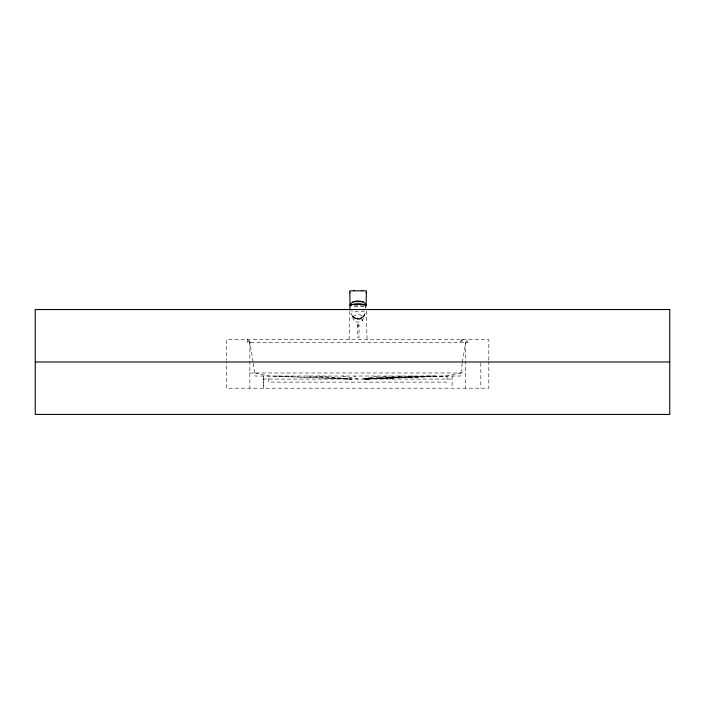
<?xml version="1.0" encoding="UTF-8"?>
<svg xmlns="http://www.w3.org/2000/svg" width="705" height="705" viewBox="0 0 705 705"><rect width="100%" height="100%" fill="white"/><g stroke="black" fill="none" stroke-linecap="round" stroke-linejoin="round"><path stroke-width="0.53" stroke-dasharray="3.52 2.64" d="M349.098 339.537L349.865 310.993M253.298 363.216L254.937 376.029L460.576 376.029L462.207 363.216M462.392 362.132L465.661 342.577L467.803 339.537L467.803 342.577L247.693 342.577L247.693 339.537L250.16 342.577L247.702 339.537L249.852 342.577L253.121 362.132M365.102 313.231L363.736 316.351M353.311 316.774C355.628 312.985 365.666 314.289 362.67 320.414C359.92 323.48 351.152 322.617 353.311 316.774C355.056 319.621 361.101 319.621 362.846 316.774M362.555 320.608L362.731 320.105C361.004 317.329 355.153 317.329 353.425 320.105L353.593 320.608M363.683 316.51L364.229 315.655C362.088 320.625 354.069 320.599 351.927 315.655L352.421 316.351L351.046 313.231M359.03 325.525L358.369 326.186M364.688 314.13C362.502 319.964 353.654 319.964 351.46 314.13M462.268 339.537L459.44 342.577L463.344 339.537M364.679 311.011L358.078 311.901L351.478 311.011M401.356 376.029L365.093 379.07L447.023 376.029L460.576 372.989M364.168 306.217L361.929 306.56A9.033 1.569 0 0 1 359.092 306.728L357.065 306.719A9.033 1.569 0 0 1 354.227 306.56L352.65 306.34M377.915 376.029L361.991 379.07L389.645 376.029M363.754 305.838L352.403 305.838M436.051 376.029L365.093 379.07L413.033 376.029M433.434 376.029L365.093 379.07L427.697 376.029M365.093 379.07L430.632 376.029M365.939 379.07L446.221 376.029M358.369 326.265L357.197 325.525M249.852 372.989L465.661 372.989M262.78 379.07L452.108 379.07M254.937 372.989L268.482 376.029L350.42 379.07L276.219 376.029M307.477 376.029L351.769 379.07L319.18 376.029M342.656 376.029L357.752 379.07L354.412 376.029M366.292 310.993L367.058 339.537M488.812 360.079L488.812 339.537L226.675 339.537L226.702 360.079M488.812 361.163L488.812 388.199L226.675 388.199L226.675 361.163M480.828 363.075L480.828 388.199M465.661 342.577L465.661 359.955M465.661 361.039L465.661 388.199M452.108 376.029L452.108 388.199M447.023 376.029L447.023 382.119L268.482 382.119L268.482 376.029M263.582 379.07L263.582 388.199M263.406 376.029L263.406 388.199M249.852 342.577L249.852 359.955M249.852 361.039L249.852 388.199M357.453 324.608L357.197 337.193L359.03 337.193L359.03 325.014L358.369 324.353L357.453 324.608M361.559 317.743L359.876 318.378L361.559 317.743M356.281 318.378L354.597 317.743L356.281 318.378"/><path stroke-width="1.06" d="M365.498 305.388L366.142 304.851L366.344 290.839L349.803 290.839L350.015 304.851L350.658 305.388M349.9 309.944L350.015 305.732M366.248 292.857L366.318 292.381M350.015 304.851C352.694 299.74 363.463 299.74 366.142 304.851M365.595 307.565L365.965 305.3L363.507 304.454M350.121 305.476L352.65 304.454M351.989 304.586L351.39 304.727A9.033 1.569 0.1 0 0 350.438 305.221L350.447 305.573A9.033 1.569 0 0 0 350.658 305.741M352.465 304.498L354.227 304.234A9.033 1.569 0 0 1 357.065 304.075M353.002 301.625L363.154 301.625M353.24 304.384L359.092 304.075A9.033 1.569 0 0 1 361.929 304.234L363.692 304.498M353.566 290.583L354.271 290.583M361.885 290.583L362.59 290.583M35.25 361.982L669.75 361.982M358.078 304.093L362.916 304.384M364.168 304.586L364.767 304.727A9.033 1.569 -0.1 0 1 365.719 305.221L365.71 305.573A9.033 1.569 0 0 1 365.498 305.741M349.839 292.381L349.9 292.857M669.75 309.539L35.25 309.539L35.25 414.417L669.75 414.417L669.75 309.539"/></g></svg>
